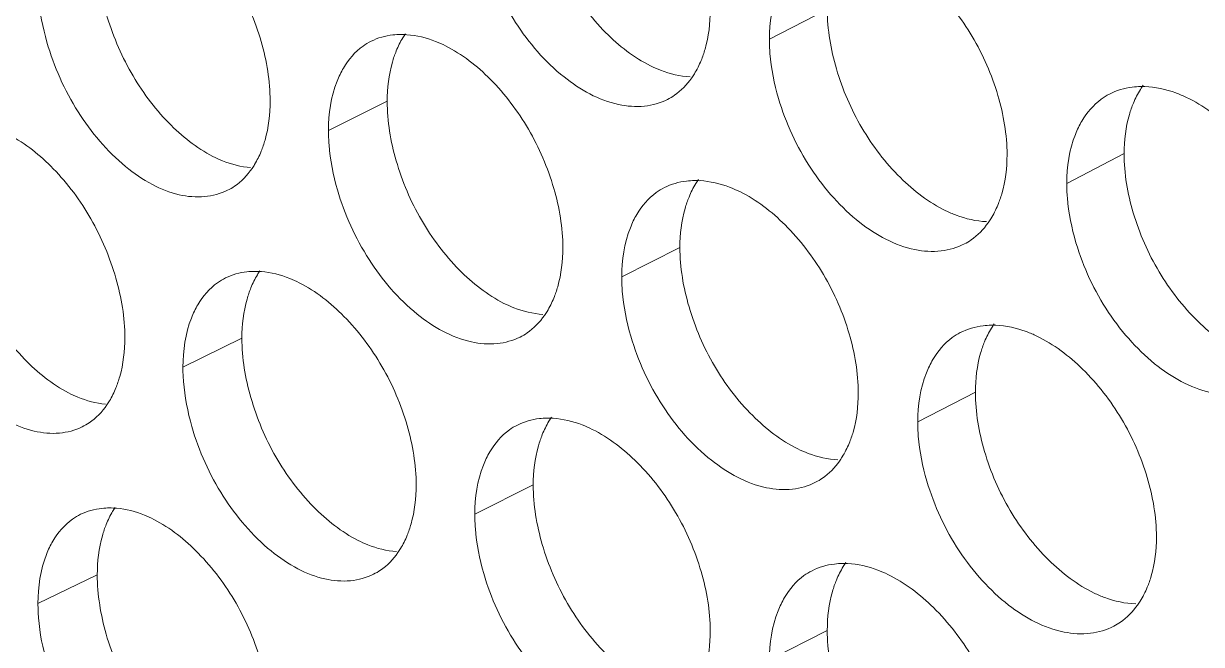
# Model space of a CAD drawing. Header units: millimetres. Extents: x 1177 to 4147, y 93 to 2194.
# Drawn here: x 2577.12 to 2592.06, y 902.34 to 910.21 of the extents above; entities that cross this region are included whole.
import ezdxf

# ---------------------------------------------------------------- set-up
doc = ezdxf.new("R2010")
doc.units = ezdxf.units.MM
doc.header["$LTSCALE"] = 0.1
doc.layers.get('0').update_dxf_attribs({"lineweight": 13})
doc.layers.add('标注', color=251, linetype='Continuous', lineweight=9)

# ---------------------------------------------------------------- blocks, each defined once
blk = doc.blocks.new('02')
at = {"layer": '标注'}
for p, q in [((4465.295, 891.826), (4464.246, 891.29)), ((4457.319, 890.163), (4456.254, 889.634)), ((4457.319, 890.163), (4456.254, 889.634)), ((4470.674, 889.216), (4469.635, 888.675)), ((4462.624, 887.515), (4461.569, 886.982)), ((4462.624, 887.515), (4461.569, 886.982)), ((4454.685, 885.871), (4453.616, 885.345)), ((4467.979, 884.892), (4466.934, 884.354)), ((4467.979, 884.892), (4466.934, 884.354)), ((4459.965, 883.211), (4458.906, 882.68)), ((4452.064, 881.585), (4450.989, 881.062)), ((4465.295, 880.576), (4464.246, 880.04))]:
    blk.add_line(p, q, dxfattribs=at)
for centre, radius, start, end in [((4457.571, 889.915), 1.459, 85.9113, 90.3279), ((4457.571, 889.915), 1.459, 85.9113, 90.3279), ((4471.001, 888.922), 1.508, 88.1658, 91.0012), ((4462.906, 887.249), 1.478, 86.8291, 90.6001), ((4462.906, 887.249), 1.478, 86.8291, 90.6001), ((4454.923, 885.632), 1.449, 85.444, 90.1903), ((4468.29, 884.608), 1.498, 87.7255, 90.8684), ((4468.29, 884.608), 1.498, 87.7255, 90.8684), ((4460.232, 882.954), 1.468, 86.3729, 90.4645), ((4452.287, 881.356), 1.439, 84.9711, 90.0516), ((4465.592, 880.301), 1.488, 87.2799, 90.7347)]:
    blk.add_arc(centre, radius, start, end, dxfattribs=at)
for points, knots in [([(4459.965, 894.461), (4459.965, 894.098), (4460.094, 893.347), (4460.542, 892.298), (4461.214, 891.408), (4461.789, 890.955), (4462.091, 890.806)], [0, 0, 0, 0, 0.247033, 0.511643, 0.769894, 1, 1, 1, 1]), ([(4455.197, 890.168), (4455.197, 890.531), (4455.069, 891.282), (4454.624, 892.332), (4453.958, 893.225), (4453.389, 893.683), (4453.089, 893.836)], [0, 0, 0, 0, 0.247276, 0.512232, 0.770569, 1, 1, 1, 1]), ([(4455.197, 890.168), (4455.197, 890.531), (4455.069, 891.282), (4454.624, 892.332), (4453.958, 893.225), (4453.389, 893.683), (4453.089, 893.836)], [0, 0, 0, 0, 0.247276, 0.512232, 0.770569, 1, 1, 1, 1]), ([(4452.064, 892.835), (4452.064, 892.472), (4452.191, 891.72), (4452.632, 890.669), (4453.293, 889.775), (4453.861, 889.317), (4454.16, 889.165)], [0, 0, 0, 0, 0.24758, 0.512681, 0.770856, 1, 1, 1, 1]), ([(4452.064, 892.835), (4452.064, 892.472), (4452.191, 891.72), (4452.632, 890.669), (4453.293, 889.775), (4453.861, 889.317), (4454.16, 889.165)], [0, 0, 0, 0, 0.24758, 0.512681, 0.770856, 1, 1, 1, 1]), ([(4459.07, 892.854), (4459.198, 892.41), (4459.581, 891.575), (4460.418, 890.6), (4461.291, 890.1), (4461.971, 890.049), (4462.27, 890.132), (4462.4, 890.198)], [0, 0, 0, 0, 0.293762, 0.573619, 0.807925, 0.907583, 1, 1, 1, 1]), ([(4468.553, 889.196), (4468.553, 889.558), (4468.422, 890.31), (4467.966, 891.356), (4467.283, 892.241), (4466.701, 892.69), (4466.395, 892.839)], [0, 0, 0, 0, 0.246367, 0.510504, 0.768967, 1, 1, 1, 1]), ([(4464.519, 892.42), (4464.474, 892.343), (4464.304, 891.99), (4464.246, 891.591), (4464.246, 891.29)], [0, 0, 0, 0, 0.228624, 1, 1, 1, 1]), ([(4450.989, 892.312), (4450.989, 892.225), (4451.005, 891.861), (4451.075, 891.501), (4451.151, 891.235)], [0, 0, 0, 0, 0.238471, 1, 1, 1, 1]), ([(4450.989, 892.312), (4450.989, 892.225), (4451.005, 891.861), (4451.075, 891.501), (4451.151, 891.235)], [0, 0, 0, 0, 0.238471, 1, 1, 1, 1]), ([(4463.008, 890.903), (4463.036, 890.97), (4463.137, 891.264), (4463.174, 891.578), (4463.174, 891.816)], [0, 0, 0, 0, 0.233221, 1, 1, 1, 1]), ([(4465.295, 891.826), (4465.295, 891.463), (4465.425, 890.712), (4465.878, 889.665), (4466.556, 888.778), (4467.136, 888.329), (4467.441, 888.181)], [0, 0, 0, 0, 0.246671, 0.510955, 0.769257, 1, 1, 1, 1]), ([(4457.563, 891.374), (4457.516, 891.374), (4457.332, 891.363), (4457.149, 891.312), (4457.027, 891.252)], [0, 0, 0, 0, 0.258421, 1, 1, 1, 1]), ([(4457.563, 891.374), (4457.516, 891.374), (4457.332, 891.363), (4457.149, 891.312), (4457.027, 891.252)], [0, 0, 0, 0, 0.258421, 1, 1, 1, 1]), ([(4457.648, 891.387), (4457.632, 891.363), (4457.568, 891.264), (4457.516, 891.157), (4457.482, 891.075)], [0, 0, 0, 0, 0.242569, 1, 1, 1, 1]), ([(4457.648, 891.387), (4457.632, 891.363), (4457.568, 891.264), (4457.516, 891.157), (4457.482, 891.075)], [0, 0, 0, 0, 0.242569, 1, 1, 1, 1]), ([(4458.374, 891.168), (4458.316, 891.197), (4458.094, 891.297), (4457.853, 891.358), (4457.675, 891.37)], [0, 0, 0, 0, 0.266713, 1, 1, 1, 1]), ([(4458.374, 891.168), (4458.316, 891.197), (4458.094, 891.297), (4457.853, 891.358), (4457.675, 891.37)], [0, 0, 0, 0, 0.266713, 1, 1, 1, 1]), ([(4451.151, 891.235), (4451.278, 890.792), (4451.649, 889.959), (4452.367, 889.109), (4453.032, 888.645), (4453.524, 888.452), (4454, 888.409), (4454.295, 888.487), (4454.423, 888.55)], [0, 0, 0, 0, 0.294634, 0.574682, 0.699134, 0.809777, 0.908589, 1, 1, 1, 1]), ([(4451.151, 891.235), (4451.278, 890.792), (4451.649, 889.959), (4452.367, 889.109), (4453.032, 888.645), (4453.524, 888.452), (4454, 888.409), (4454.295, 888.487), (4454.423, 888.55)], [0, 0, 0, 0, 0.294634, 0.574682, 0.699134, 0.809777, 0.908589, 1, 1, 1, 1]), ([(4457.027, 891.252), (4456.976, 891.226), (4456.774, 891.105), (4456.616, 890.919), (4456.526, 890.766)], [0, 0, 0, 0, 0.242512, 1, 1, 1, 1]), ([(4457.027, 891.252), (4456.976, 891.226), (4456.774, 891.105), (4456.616, 890.919), (4456.526, 890.766)], [0, 0, 0, 0, 0.242512, 1, 1, 1, 1]), ([(4460.502, 887.51), (4460.502, 887.873), (4460.373, 888.625), (4459.923, 889.673), (4459.251, 890.563), (4458.677, 891.017), (4458.374, 891.168)], [0, 0, 0, 0, 0.246911, 0.511538, 0.769926, 1, 1, 1, 1]), ([(4460.502, 887.51), (4460.502, 887.873), (4460.373, 888.625), (4459.923, 889.673), (4459.251, 890.563), (4458.677, 891.017), (4458.374, 891.168)], [0, 0, 0, 0, 0.246911, 0.511538, 0.769926, 1, 1, 1, 1]), ([(4464.246, 891.29), (4464.246, 891.203), (4464.261, 890.84), (4464.333, 890.48), (4464.411, 890.215)], [0, 0, 0, 0, 0.238632, 1, 1, 1, 1]), ([(4457.482, 891.075), (4457.455, 891.008), (4457.355, 890.714), (4457.319, 890.4), (4457.319, 890.163)], [0, 0, 0, 0, 0.232835, 1, 1, 1, 1]), ([(4457.482, 891.075), (4457.455, 891.008), (4457.355, 890.714), (4457.319, 890.4), (4457.319, 890.163)], [0, 0, 0, 0, 0.232835, 1, 1, 1, 1]), ([(4462.837, 890.586), (4462.854, 890.61), (4462.92, 890.71), (4462.974, 890.819), (4463.008, 890.903)], [0, 0, 0, 0, 0.242697, 1, 1, 1, 1]), ([(4456.526, 890.766), (4456.481, 890.689), (4456.312, 890.335), (4456.254, 889.936), (4456.254, 889.634)], [0, 0, 0, 0, 0.227885, 1, 1, 1, 1]), ([(4456.526, 890.766), (4456.481, 890.689), (4456.312, 890.335), (4456.254, 889.936), (4456.254, 889.634)], [0, 0, 0, 0, 0.227885, 1, 1, 1, 1]), ([(4462.091, 890.806), (4462.151, 890.776), (4462.379, 890.675), (4462.626, 890.616), (4462.809, 890.605)], [0, 0, 0, 0, 0.2667, 1, 1, 1, 1]), ([(4462.4, 890.198), (4462.443, 890.22), (4462.612, 890.319), (4462.752, 890.465), (4462.837, 890.586)], [0, 0, 0, 0, 0.244733, 1, 1, 1, 1]), ([(4471.019, 890.454), (4471.002, 890.43), (4470.933, 890.327), (4470.877, 890.216), (4470.842, 890.13)], [0, 0, 0, 0, 0.242868, 1, 1, 1, 1]), ([(4470.407, 890.292), (4470.356, 890.265), (4470.157, 890.142), (4470, 889.957), (4469.91, 889.805)], [0, 0, 0, 0, 0.24332, 1, 1, 1, 1]), ([(4470.974, 890.43), (4470.924, 890.429), (4470.728, 890.416), (4470.535, 890.359), (4470.407, 890.292)], [0, 0, 0, 0, 0.258483, 1, 1, 1, 1]), ([(4471.804, 890.234), (4471.742, 890.264), (4471.501, 890.366), (4471.24, 890.424), (4471.049, 890.43)], [0, 0, 0, 0, 0.266802, 1, 1, 1, 1]), ([(4455.034, 889.257), (4455.062, 889.323), (4455.161, 889.617), (4455.197, 889.93), (4455.197, 890.168)], [0, 0, 0, 0, 0.232772, 1, 1, 1, 1]), ([(4455.034, 889.257), (4455.062, 889.323), (4455.161, 889.617), (4455.197, 889.93), (4455.197, 890.168)], [0, 0, 0, 0, 0.232772, 1, 1, 1, 1]), ([(4457.319, 890.163), (4457.319, 889.8), (4457.447, 889.048), (4457.893, 887.999), (4458.561, 887.108), (4459.134, 886.653), (4459.435, 886.502)], [0, 0, 0, 0, 0.247215, 0.511988, 0.770214, 1, 1, 1, 1]), ([(4457.319, 890.163), (4457.319, 889.8), (4457.447, 889.048), (4457.893, 887.999), (4458.561, 887.108), (4459.134, 886.653), (4459.435, 886.502)], [0, 0, 0, 0, 0.247215, 0.511988, 0.770214, 1, 1, 1, 1]), ([(4464.411, 890.215), (4464.542, 889.77), (4464.836, 889.13), (4465.392, 888.409), (4465.981, 887.847), (4466.662, 887.469), (4467.348, 887.424), (4467.649, 887.511), (4467.78, 887.578)], [0, 0, 0, 0, 0.292621, 0.4365, 0.572692, 0.807081, 0.907102, 1, 1, 1, 1]), ([(4470.842, 890.13), (4470.814, 890.063), (4470.712, 889.768), (4470.674, 889.454), (4470.674, 889.216)], [0, 0, 0, 0, 0.233581, 1, 1, 1, 1]), ([(4473.982, 886.601), (4473.982, 886.964), (4473.849, 887.715), (4473.388, 888.759), (4472.699, 889.642), (4472.112, 890.087), (4471.804, 890.234)], [0, 0, 0, 0, 0.246007, 0.509819, 0.768332, 1, 1, 1, 1]), ([(4456.254, 889.634), (4456.254, 889.548), (4456.27, 889.184), (4456.341, 888.824), (4456.418, 888.558)], [0, 0, 0, 0, 0.238534, 1, 1, 1, 1]), ([(4456.254, 889.634), (4456.254, 889.548), (4456.27, 889.184), (4456.341, 888.824), (4456.418, 888.558)], [0, 0, 0, 0, 0.238534, 1, 1, 1, 1]), ([(4469.91, 889.805), (4469.864, 889.728), (4469.694, 889.375), (4469.635, 888.976), (4469.635, 888.675)], [0, 0, 0, 0, 0.229116, 1, 1, 1, 1]), ([(4452.564, 885.881), (4452.564, 886.244), (4452.436, 886.996), (4451.993, 888.047), (4451.331, 888.941), (4450.765, 889.4), (4450.466, 889.554)], [0, 0, 0, 0, 0.24746, 0.512581, 0.770891, 1, 1, 1, 1]), ([(4454.87, 888.947), (4454.886, 888.97), (4454.949, 889.069), (4455.001, 889.174), (4455.034, 889.257)], [0, 0, 0, 0, 0.242531, 1, 1, 1, 1]), ([(4454.87, 888.947), (4454.886, 888.97), (4454.949, 889.069), (4455.001, 889.174), (4455.034, 889.257)], [0, 0, 0, 0, 0.242531, 1, 1, 1, 1]), ([(4468.386, 888.283), (4468.414, 888.35), (4468.516, 888.644), (4468.553, 888.958), (4468.553, 889.196)], [0, 0, 0, 0, 0.233519, 1, 1, 1, 1]), ([(4470.674, 889.216), (4470.674, 888.853), (4470.806, 888.102), (4471.263, 887.057), (4471.948, 886.173), (4472.533, 885.727), (4472.84, 885.581)], [0, 0, 0, 0, 0.246312, 0.510271, 0.768623, 1, 1, 1, 1]), ([(4454.16, 889.165), (4454.217, 889.136), (4454.433, 889.037), (4454.669, 888.976), (4454.843, 888.962)], [0, 0, 0, 0, 0.266627, 1, 1, 1, 1]), ([(4454.16, 889.165), (4454.217, 889.136), (4454.433, 889.037), (4454.669, 888.976), (4454.843, 888.962)], [0, 0, 0, 0, 0.266627, 1, 1, 1, 1]), ([(4454.423, 888.55), (4454.467, 888.571), (4454.641, 888.672), (4454.784, 888.822), (4454.87, 888.947)], [0, 0, 0, 0, 0.244132, 1, 1, 1, 1]), ([(4454.423, 888.55), (4454.467, 888.571), (4454.641, 888.672), (4454.784, 888.822), (4454.87, 888.947)], [0, 0, 0, 0, 0.244132, 1, 1, 1, 1]), ([(4462.96, 888.745), (4462.943, 888.721), (4462.877, 888.62), (4462.823, 888.512), (4462.789, 888.428)], [0, 0, 0, 0, 0.242682, 1, 1, 1, 1]), ([(4462.96, 888.745), (4462.943, 888.721), (4462.877, 888.62), (4462.823, 888.512), (4462.789, 888.428)], [0, 0, 0, 0, 0.242682, 1, 1, 1, 1]), ([(4449.455, 888.555), (4449.455, 888.192), (4449.582, 887.44), (4450.02, 886.389), (4450.678, 885.494), (4451.243, 885.034), (4451.541, 884.88)], [0, 0, 0, 0, 0.247764, 0.513029, 0.771178, 1, 1, 1, 1]), ([(4456.418, 888.558), (4456.546, 888.115), (4456.925, 887.28), (4457.757, 886.303), (4458.624, 885.801), (4459.301, 885.746), (4459.599, 885.827), (4459.729, 885.892)], [0, 0, 0, 0, 0.294207, 0.574275, 0.808437, 0.907868, 1, 1, 1, 1]), ([(4456.418, 888.558), (4456.546, 888.115), (4456.925, 887.28), (4457.757, 886.303), (4458.624, 885.801), (4459.301, 885.746), (4459.599, 885.827), (4459.729, 885.892)], [0, 0, 0, 0, 0.294207, 0.574275, 0.808437, 0.907868, 1, 1, 1, 1]), ([(4462.342, 888.599), (4462.291, 888.573), (4462.09, 888.451), (4461.932, 888.266), (4461.842, 888.113)], [0, 0, 0, 0, 0.242847, 1, 1, 1, 1]), ([(4462.342, 888.599), (4462.291, 888.573), (4462.09, 888.451), (4461.932, 888.266), (4461.842, 888.113)], [0, 0, 0, 0, 0.242847, 1, 1, 1, 1]), ([(4462.89, 888.727), (4462.842, 888.727), (4462.653, 888.716), (4462.467, 888.662), (4462.342, 888.599)], [0, 0, 0, 0, 0.258444, 1, 1, 1, 1]), ([(4462.89, 888.727), (4462.842, 888.727), (4462.653, 888.716), (4462.467, 888.662), (4462.342, 888.599)], [0, 0, 0, 0, 0.258444, 1, 1, 1, 1]), ([(4463.709, 888.526), (4463.649, 888.555), (4463.42, 888.656), (4463.171, 888.715), (4462.988, 888.725)], [0, 0, 0, 0, 0.266759, 1, 1, 1, 1]), ([(4463.709, 888.526), (4463.649, 888.555), (4463.42, 888.656), (4463.171, 888.715), (4462.988, 888.725)], [0, 0, 0, 0, 0.266759, 1, 1, 1, 1]), ([(4469.635, 888.675), (4469.635, 888.588), (4469.651, 888.225), (4469.724, 887.866), (4469.802, 887.601)], [0, 0, 0, 0, 0.238699, 1, 1, 1, 1]), ([(4462.789, 888.428), (4462.761, 888.361), (4462.661, 888.067), (4462.624, 887.753), (4462.624, 887.515)], [0, 0, 0, 0, 0.233133, 1, 1, 1, 1]), ([(4462.789, 888.428), (4462.761, 888.361), (4462.661, 888.067), (4462.624, 887.753), (4462.624, 887.515)], [0, 0, 0, 0, 0.233133, 1, 1, 1, 1]), ([(4465.857, 884.878), (4465.857, 885.24), (4465.726, 885.992), (4465.272, 887.038), (4464.593, 887.926), (4464.014, 888.376), (4463.709, 888.526)], [0, 0, 0, 0, 0.246547, 0.510848, 0.769286, 1, 1, 1, 1]), ([(4465.857, 884.878), (4465.857, 885.24), (4465.726, 885.992), (4465.272, 887.038), (4464.593, 887.926), (4464.014, 888.376), (4463.709, 888.526)], [0, 0, 0, 0, 0.246547, 0.510848, 0.769286, 1, 1, 1, 1]), ([(4461.842, 888.113), (4461.797, 888.036), (4461.628, 887.682), (4461.569, 887.283), (4461.569, 886.982)], [0, 0, 0, 0, 0.228378, 1, 1, 1, 1]), ([(4461.842, 888.113), (4461.797, 888.036), (4461.628, 887.682), (4461.569, 887.283), (4461.569, 886.982)], [0, 0, 0, 0, 0.228378, 1, 1, 1, 1]), ([(4467.441, 888.181), (4467.503, 888.151), (4467.738, 888.049), (4467.993, 887.991), (4468.181, 887.983)], [0, 0, 0, 0, 0.26673, 1, 1, 1, 1]), ([(4468.21, 887.96), (4468.227, 887.984), (4468.295, 888.087), (4468.351, 888.197), (4468.386, 888.283)], [0, 0, 0, 0, 0.242819, 1, 1, 1, 1]), ([(4467.78, 887.578), (4467.822, 887.6), (4467.988, 887.699), (4468.126, 887.841), (4468.21, 887.96)], [0, 0, 0, 0, 0.245104, 1, 1, 1, 1]), ([(4460.338, 886.598), (4460.365, 886.665), (4460.466, 886.959), (4460.502, 887.272), (4460.502, 887.51)], [0, 0, 0, 0, 0.233071, 1, 1, 1, 1]), ([(4460.338, 886.598), (4460.365, 886.665), (4460.466, 886.959), (4460.502, 887.272), (4460.502, 887.51)], [0, 0, 0, 0, 0.233071, 1, 1, 1, 1]), ([(4462.624, 887.515), (4462.624, 887.152), (4462.754, 886.401), (4463.204, 885.353), (4463.879, 884.465), (4464.456, 884.014), (4464.76, 883.865)], [0, 0, 0, 0, 0.246852, 0.511298, 0.769575, 1, 1, 1, 1]), ([(4462.624, 887.515), (4462.624, 887.152), (4462.754, 886.401), (4463.204, 885.353), (4463.879, 884.465), (4464.456, 884.014), (4464.76, 883.865)], [0, 0, 0, 0, 0.246852, 0.511298, 0.769575, 1, 1, 1, 1]), ([(4469.802, 887.601), (4469.934, 887.156), (4470.232, 886.515), (4470.795, 885.796), (4471.392, 885.235), (4472.082, 884.862), (4472.774, 884.825), (4473.078, 884.915), (4473.209, 884.984)], [0, 0, 0, 0, 0.291742, 0.435347, 0.571412, 0.806086, 0.906551, 1, 1, 1, 1]), ([(4454.918, 887.081), (4454.871, 887.081), (4454.69, 887.072), (4454.509, 887.022), (4454.388, 886.962)], [0, 0, 0, 0, 0.258411, 1, 1, 1, 1]), ([(4455.011, 887.092), (4454.995, 887.068), (4454.932, 886.97), (4454.881, 886.864), (4454.848, 886.782)], [0, 0, 0, 0, 0.242516, 1, 1, 1, 1]), ([(4455.726, 886.874), (4455.669, 886.903), (4455.45, 887.002), (4455.213, 887.063), (4455.038, 887.077)], [0, 0, 0, 0, 0.266684, 1, 1, 1, 1]), ([(4448.537, 886.958), (4448.662, 886.515), (4449.032, 885.682), (4449.744, 884.831), (4450.405, 884.365), (4450.894, 884.17), (4451.368, 884.124), (4451.662, 884.201), (4451.79, 884.263)], [0, 0, 0, 0, 0.295087, 0.575352, 0.699785, 0.810298, 0.90888, 1, 1, 1, 1]), ([(4454.388, 886.962), (4454.337, 886.937), (4454.135, 886.817), (4453.976, 886.63), (4453.886, 886.477)], [0, 0, 0, 0, 0.242339, 1, 1, 1, 1]), ([(4457.844, 883.211), (4457.844, 883.574), (4457.715, 884.325), (4457.268, 885.375), (4456.598, 886.266), (4456.027, 886.722), (4455.726, 886.874)], [0, 0, 0, 0, 0.247093, 0.511885, 0.770247, 1, 1, 1, 1]), ([(4461.569, 886.982), (4461.569, 886.895), (4461.585, 886.532), (4461.657, 886.172), (4461.734, 885.907)], [0, 0, 0, 0, 0.238599, 1, 1, 1, 1]), ([(4461.569, 886.982), (4461.569, 886.895), (4461.585, 886.532), (4461.657, 886.172), (4461.734, 885.907)], [0, 0, 0, 0, 0.238599, 1, 1, 1, 1]), ([(4454.848, 886.782), (4454.821, 886.716), (4454.721, 886.422), (4454.685, 886.108), (4454.685, 885.871)], [0, 0, 0, 0, 0.232686, 1, 1, 1, 1]), ([(4453.886, 886.477), (4453.841, 886.4), (4453.673, 886.046), (4453.616, 885.646), (4453.616, 885.345)], [0, 0, 0, 0, 0.227639, 1, 1, 1, 1]), ([(4459.435, 886.502), (4459.494, 886.473), (4459.718, 886.373), (4459.961, 886.313), (4460.141, 886.301)], [0, 0, 0, 0, 0.266679, 1, 1, 1, 1]), ([(4459.435, 886.502), (4459.494, 886.473), (4459.718, 886.373), (4459.961, 886.313), (4460.141, 886.301)], [0, 0, 0, 0, 0.266679, 1, 1, 1, 1]), ([(4460.169, 886.283), (4460.185, 886.307), (4460.25, 886.407), (4460.304, 886.515), (4460.338, 886.598)], [0, 0, 0, 0, 0.24264, 1, 1, 1, 1]), ([(4460.169, 886.283), (4460.185, 886.307), (4460.25, 886.407), (4460.304, 886.515), (4460.338, 886.598)], [0, 0, 0, 0, 0.24264, 1, 1, 1, 1]), ([(4459.729, 885.892), (4459.772, 885.914), (4459.942, 886.014), (4460.083, 886.161), (4460.169, 886.283)], [0, 0, 0, 0, 0.244538, 1, 1, 1, 1]), ([(4459.729, 885.892), (4459.772, 885.914), (4459.942, 886.014), (4460.083, 886.161), (4460.169, 886.283)], [0, 0, 0, 0, 0.244538, 1, 1, 1, 1]), ([(4467.706, 885.971), (4467.656, 885.945), (4467.456, 885.822), (4467.298, 885.637), (4467.208, 885.484)], [0, 0, 0, 0, 0.243166, 1, 1, 1, 1]), ([(4467.706, 885.971), (4467.656, 885.945), (4467.456, 885.822), (4467.298, 885.637), (4467.208, 885.484)], [0, 0, 0, 0, 0.243166, 1, 1, 1, 1]), ([(4468.267, 886.106), (4468.217, 886.106), (4468.024, 886.093), (4467.834, 886.037), (4467.706, 885.971)], [0, 0, 0, 0, 0.258469, 1, 1, 1, 1]), ([(4468.267, 886.106), (4468.217, 886.106), (4468.024, 886.093), (4467.834, 886.037), (4467.706, 885.971)], [0, 0, 0, 0, 0.258469, 1, 1, 1, 1]), ([(4468.32, 886.128), (4468.303, 886.104), (4468.236, 886.002), (4468.18, 885.892), (4468.145, 885.806)], [0, 0, 0, 0, 0.242804, 1, 1, 1, 1]), ([(4468.32, 886.128), (4468.303, 886.104), (4468.236, 886.002), (4468.18, 885.892), (4468.145, 885.806)], [0, 0, 0, 0, 0.242804, 1, 1, 1, 1]), ([(4469.094, 885.908), (4469.032, 885.938), (4468.795, 886.04), (4468.538, 886.098), (4468.349, 886.105)], [0, 0, 0, 0, 0.266791, 1, 1, 1, 1]), ([(4469.094, 885.908), (4469.032, 885.938), (4468.795, 886.04), (4468.538, 886.098), (4468.349, 886.105)], [0, 0, 0, 0, 0.266791, 1, 1, 1, 1]), ([(4452.401, 884.97), (4452.428, 885.037), (4452.528, 885.33), (4452.564, 885.643), (4452.564, 885.881)], [0, 0, 0, 0, 0.232623, 1, 1, 1, 1]), ([(4454.685, 885.871), (4454.685, 885.508), (4454.813, 884.756), (4455.256, 883.706), (4455.921, 882.814), (4456.491, 882.357), (4456.791, 882.206)], [0, 0, 0, 0, 0.247397, 0.512334, 0.770535, 1, 1, 1, 1]), ([(4461.734, 885.907), (4461.864, 885.462), (4462.249, 884.627), (4463.091, 883.652), (4463.97, 883.156), (4464.653, 883.109), (4464.954, 883.193), (4465.084, 883.26)], [0, 0, 0, 0, 0.293319, 0.572966, 0.807416, 0.907301, 1, 1, 1, 1]), ([(4461.734, 885.907), (4461.864, 885.462), (4462.249, 884.627), (4463.091, 883.652), (4463.97, 883.156), (4464.653, 883.109), (4464.954, 883.193), (4465.084, 883.26)], [0, 0, 0, 0, 0.293319, 0.572966, 0.807416, 0.907301, 1, 1, 1, 1]), ([(4468.145, 885.806), (4468.117, 885.739), (4468.016, 885.445), (4467.979, 885.131), (4467.979, 884.892)], [0, 0, 0, 0, 0.233432, 1, 1, 1, 1]), ([(4468.145, 885.806), (4468.117, 885.739), (4468.016, 885.445), (4467.979, 885.131), (4467.979, 884.892)], [0, 0, 0, 0, 0.233432, 1, 1, 1, 1]), ([(4471.261, 882.27), (4471.261, 882.633), (4471.129, 883.384), (4470.671, 884.429), (4469.985, 885.313), (4469.401, 885.761), (4469.094, 885.908)], [0, 0, 0, 0, 0.246187, 0.510161, 0.768649, 1, 1, 1, 1]), ([(4471.261, 882.27), (4471.261, 882.633), (4471.129, 883.384), (4470.671, 884.429), (4469.985, 885.313), (4469.401, 885.761), (4469.094, 885.908)], [0, 0, 0, 0, 0.246187, 0.510161, 0.768649, 1, 1, 1, 1]), ([(4453.616, 885.345), (4453.616, 885.258), (4453.631, 884.895), (4453.702, 884.535), (4453.778, 884.269)], [0, 0, 0, 0, 0.238502, 1, 1, 1, 1]), ([(4467.208, 885.484), (4467.163, 885.407), (4466.993, 885.054), (4466.934, 884.655), (4466.934, 884.354)], [0, 0, 0, 0, 0.22887, 1, 1, 1, 1]), ([(4467.208, 885.484), (4467.163, 885.407), (4466.993, 885.054), (4466.934, 884.655), (4466.934, 884.354)], [0, 0, 0, 0, 0.22887, 1, 1, 1, 1]), ([(4452.239, 884.663), (4452.255, 884.686), (4452.317, 884.784), (4452.369, 884.889), (4452.401, 884.97)], [0, 0, 0, 0, 0.242481, 1, 1, 1, 1]), ([(4451.541, 884.88), (4451.597, 884.852), (4451.81, 884.753), (4452.041, 884.691), (4452.213, 884.676)], [0, 0, 0, 0, 0.266595, 1, 1, 1, 1]), ([(4465.691, 883.965), (4465.719, 884.032), (4465.82, 884.326), (4465.857, 884.64), (4465.857, 884.878)], [0, 0, 0, 0, 0.23337, 1, 1, 1, 1]), ([(4465.691, 883.965), (4465.719, 884.032), (4465.82, 884.326), (4465.857, 884.64), (4465.857, 884.878)], [0, 0, 0, 0, 0.23337, 1, 1, 1, 1]), ([(4467.979, 884.892), (4467.979, 884.53), (4468.109, 883.779), (4468.564, 882.733), (4469.246, 881.847), (4469.828, 881.4), (4470.134, 881.252)], [0, 0, 0, 0, 0.246491, 0.510612, 0.768939, 1, 1, 1, 1]), ([(4467.979, 884.892), (4467.979, 884.53), (4468.109, 883.779), (4468.564, 882.733), (4469.246, 881.847), (4469.828, 881.4), (4470.134, 881.252)], [0, 0, 0, 0, 0.246491, 0.510612, 0.768939, 1, 1, 1, 1]), ([(4451.79, 884.263), (4451.834, 884.285), (4452.009, 884.385), (4452.153, 884.537), (4452.239, 884.663)], [0, 0, 0, 0, 0.24392, 1, 1, 1, 1]), ([(4453.778, 884.269), (4453.905, 883.825), (4454.28, 882.992), (4455.002, 882.143), (4455.671, 881.681), (4456.166, 881.49), (4456.644, 881.449), (4456.941, 881.529), (4457.07, 881.593)], [0, 0, 0, 0, 0.294183, 0.574014, 0.698487, 0.809259, 0.908301, 1, 1, 1, 1]), ([(4459.679, 884.297), (4459.628, 884.272), (4459.426, 884.15), (4459.268, 883.964), (4459.178, 883.811)], [0, 0, 0, 0, 0.242682, 1, 1, 1, 1]), ([(4460.221, 884.423), (4460.172, 884.422), (4459.986, 884.411), (4459.802, 884.359), (4459.679, 884.297)], [0, 0, 0, 0, 0.258432, 1, 1, 1, 1]), ([(4460.298, 884.438), (4460.281, 884.414), (4460.216, 884.314), (4460.163, 884.207), (4460.129, 884.123)], [0, 0, 0, 0, 0.242625, 1, 1, 1, 1]), ([(4461.036, 884.219), (4460.977, 884.248), (4460.751, 884.348), (4460.506, 884.408), (4460.325, 884.42)], [0, 0, 0, 0, 0.266738, 1, 1, 1, 1]), ([(4466.934, 884.354), (4466.934, 884.268), (4466.95, 883.905), (4467.022, 883.545), (4467.1, 883.28)], [0, 0, 0, 0, 0.238665, 1, 1, 1, 1]), ([(4466.934, 884.354), (4466.934, 884.268), (4466.95, 883.905), (4467.022, 883.545), (4467.1, 883.28)], [0, 0, 0, 0, 0.238665, 1, 1, 1, 1]), ([(4460.129, 884.123), (4460.102, 884.056), (4460.002, 883.762), (4459.965, 883.449), (4459.965, 883.211)], [0, 0, 0, 0, 0.232984, 1, 1, 1, 1]), ([(4463.174, 880.566), (4463.174, 880.928), (4463.043, 881.68), (4462.592, 882.728), (4461.916, 883.616), (4461.339, 884.069), (4461.036, 884.219)], [0, 0, 0, 0, 0.246729, 0.511193, 0.769606, 1, 1, 1, 1]), ([(4464.76, 883.865), (4464.821, 883.835), (4465.052, 883.734), (4465.304, 883.675), (4465.489, 883.666)], [0, 0, 0, 0, 0.266716, 1, 1, 1, 1]), ([(4464.76, 883.865), (4464.821, 883.835), (4465.052, 883.734), (4465.304, 883.675), (4465.489, 883.666)], [0, 0, 0, 0, 0.266716, 1, 1, 1, 1]), ([(4465.517, 883.645), (4465.534, 883.669), (4465.601, 883.77), (4465.656, 883.88), (4465.691, 883.965)], [0, 0, 0, 0, 0.242757, 1, 1, 1, 1]), ([(4465.517, 883.645), (4465.534, 883.669), (4465.601, 883.77), (4465.656, 883.88), (4465.691, 883.965)], [0, 0, 0, 0, 0.242757, 1, 1, 1, 1]), ([(4459.178, 883.811), (4459.133, 883.734), (4458.964, 883.381), (4458.906, 882.981), (4458.906, 882.68)], [0, 0, 0, 0, 0.228131, 1, 1, 1, 1]), ([(4465.084, 883.26), (4465.126, 883.282), (4465.294, 883.381), (4465.433, 883.525), (4465.517, 883.645)], [0, 0, 0, 0, 0.244921, 1, 1, 1, 1]), ([(4465.084, 883.26), (4465.126, 883.282), (4465.294, 883.381), (4465.433, 883.525), (4465.517, 883.645)], [0, 0, 0, 0, 0.244921, 1, 1, 1, 1]), ([(4457.68, 882.299), (4457.707, 882.366), (4457.807, 882.66), (4457.844, 882.973), (4457.844, 883.211)], [0, 0, 0, 0, 0.232922, 1, 1, 1, 1]), ([(4459.965, 883.211), (4459.965, 882.848), (4460.094, 882.097), (4460.542, 881.048), (4461.214, 880.158), (4461.789, 879.705), (4462.091, 879.556)], [0, 0, 0, 0, 0.247033, 0.511643, 0.769894, 1, 1, 1, 1]), ([(4467.1, 883.28), (4467.232, 882.835), (4467.528, 882.194), (4468.087, 881.474), (4468.68, 880.913), (4469.366, 880.537), (4470.055, 880.497), (4470.357, 880.585), (4470.489, 880.653)], [0, 0, 0, 0, 0.29218, 0.435922, 0.57205, 0.806581, 0.906826, 1, 1, 1, 1]), ([(4467.1, 883.28), (4467.232, 882.835), (4467.528, 882.194), (4468.087, 881.474), (4468.68, 880.913), (4469.366, 880.537), (4470.055, 880.497), (4470.357, 880.585), (4470.489, 880.653)], [0, 0, 0, 0, 0.29218, 0.435922, 0.57205, 0.806581, 0.906826, 1, 1, 1, 1]), ([(4452.286, 882.795), (4452.239, 882.795), (4452.06, 882.786), (4451.882, 882.737), (4451.762, 882.679)], [0, 0, 0, 0, 0.258402, 1, 1, 1, 1]), ([(4452.387, 882.803), (4452.371, 882.78), (4452.309, 882.682), (4452.258, 882.578), (4452.226, 882.496)], [0, 0, 0, 0, 0.242465, 1, 1, 1, 1]), ([(4453.089, 882.586), (4453.033, 882.614), (4452.819, 882.713), (4452.586, 882.775), (4452.413, 882.79)], [0, 0, 0, 0, 0.266651, 1, 1, 1, 1]), ([(4451.762, 882.679), (4451.711, 882.654), (4451.508, 882.534), (4451.349, 882.347), (4451.259, 882.194)], [0, 0, 0, 0, 0.242161, 1, 1, 1, 1]), ([(4455.197, 878.918), (4455.197, 879.281), (4455.069, 880.032), (4454.624, 881.082), (4453.958, 881.975), (4453.389, 882.433), (4453.089, 882.586)], [0, 0, 0, 0, 0.247276, 0.512232, 0.770569, 1, 1, 1, 1]), ([(4458.906, 882.68), (4458.906, 882.593), (4458.921, 882.23), (4458.993, 881.87), (4459.07, 881.604)], [0, 0, 0, 0, 0.238567, 1, 1, 1, 1]), ([(4452.226, 882.496), (4452.199, 882.43), (4452.1, 882.136), (4452.064, 881.823), (4452.064, 881.585)], [0, 0, 0, 0, 0.232536, 1, 1, 1, 1]), ([(4451.259, 882.194), (4451.214, 882.117), (4451.046, 881.763), (4450.989, 881.363), (4450.989, 881.062)], [0, 0, 0, 0, 0.227393, 1, 1, 1, 1]), ([(4456.791, 882.206), (4456.849, 882.177), (4457.069, 882.077), (4457.309, 882.016), (4457.486, 882.003)], [0, 0, 0, 0, 0.266655, 1, 1, 1, 1]), ([(4457.513, 881.987), (4457.529, 882.01), (4457.594, 882.11), (4457.646, 882.216), (4457.68, 882.299)], [0, 0, 0, 0, 0.242584, 1, 1, 1, 1]), ([(4471.094, 881.357), (4471.122, 881.424), (4471.224, 881.718), (4471.261, 882.032), (4471.261, 882.27)], [0, 0, 0, 0, 0.233669, 1, 1, 1, 1]), ([(4471.094, 881.357), (4471.122, 881.424), (4471.224, 881.718), (4471.261, 882.032), (4471.261, 882.27)], [0, 0, 0, 0, 0.233669, 1, 1, 1, 1]), ([(4457.07, 881.593), (4457.113, 881.615), (4457.286, 881.715), (4457.428, 881.863), (4457.513, 881.987)], [0, 0, 0, 0, 0.244338, 1, 1, 1, 1]), ([(4465.573, 881.789), (4465.523, 881.788), (4465.333, 881.776), (4465.144, 881.721), (4465.018, 881.657)], [0, 0, 0, 0, 0.258456, 1, 1, 1, 1]), ([(4465.634, 881.809), (4465.617, 881.784), (4465.55, 881.683), (4465.496, 881.574), (4465.461, 881.489)], [0, 0, 0, 0, 0.242742, 1, 1, 1, 1]), ([(4466.395, 881.589), (4466.334, 881.619), (4466.101, 881.72), (4465.849, 881.778), (4465.662, 881.787)], [0, 0, 0, 0, 0.266777, 1, 1, 1, 1]), ([(4452.064, 881.585), (4452.064, 881.222), (4452.191, 880.47), (4452.632, 879.419), (4453.293, 878.525), (4453.861, 878.067), (4454.16, 877.915)], [0, 0, 0, 0, 0.24758, 0.512681, 0.770856, 1, 1, 1, 1]), ([(4459.07, 881.604), (4459.198, 881.16), (4459.581, 880.325), (4460.418, 879.35), (4461.291, 878.85), (4461.971, 878.799), (4462.27, 878.882), (4462.4, 878.948)], [0, 0, 0, 0, 0.293762, 0.573619, 0.807925, 0.907583, 1, 1, 1, 1]), ([(4465.018, 881.657), (4464.967, 881.631), (4464.767, 881.509), (4464.609, 881.323), (4464.519, 881.17)], [0, 0, 0, 0, 0.243008, 1, 1, 1, 1]), ([(4465.461, 881.489), (4465.433, 881.422), (4465.332, 881.128), (4465.295, 880.814), (4465.295, 880.576)], [0, 0, 0, 0, 0.233282, 1, 1, 1, 1]), ([(4468.553, 877.946), (4468.553, 878.308), (4468.422, 879.06), (4467.966, 880.106), (4467.283, 880.991), (4466.701, 881.44), (4466.395, 881.589)], [0, 0, 0, 0, 0.246367, 0.510504, 0.768967, 1, 1, 1, 1]), ([(4470.915, 881.032), (4470.933, 881.056), (4471.002, 881.159), (4471.058, 881.27), (4471.094, 881.357)], [0, 0, 0, 0, 0.242883, 1, 1, 1, 1]), ([(4470.915, 881.032), (4470.933, 881.056), (4471.002, 881.159), (4471.058, 881.27), (4471.094, 881.357)], [0, 0, 0, 0, 0.242883, 1, 1, 1, 1]), ([(4450.989, 881.062), (4450.989, 880.975), (4451.005, 880.611), (4451.075, 880.251), (4451.151, 879.985)], [0, 0, 0, 0, 0.238471, 1, 1, 1, 1]), ([(4464.519, 881.17), (4464.474, 881.093), (4464.304, 880.74), (4464.246, 880.341), (4464.246, 880.04)], [0, 0, 0, 0, 0.228624, 1, 1, 1, 1]), ([(4470.134, 881.252), (4470.197, 881.222), (4470.436, 881.12), (4470.695, 881.063), (4470.886, 881.057)], [0, 0, 0, 0, 0.266739, 1, 1, 1, 1]), ([(4470.134, 881.252), (4470.197, 881.222), (4470.436, 881.12), (4470.695, 881.063), (4470.886, 881.057)], [0, 0, 0, 0, 0.266739, 1, 1, 1, 1]), ([(4470.489, 880.653), (4470.53, 880.675), (4470.694, 880.774), (4470.831, 880.914), (4470.915, 881.032)], [0, 0, 0, 0, 0.245281, 1, 1, 1, 1]), ([(4470.489, 880.653), (4470.53, 880.675), (4470.694, 880.774), (4470.831, 880.914), (4470.915, 881.032)], [0, 0, 0, 0, 0.245281, 1, 1, 1, 1]), ([(4463.008, 879.653), (4463.036, 879.72), (4463.137, 880.014), (4463.174, 880.328), (4463.174, 880.566)], [0, 0, 0, 0, 0.233221, 1, 1, 1, 1]), ([(4465.295, 880.576), (4465.295, 880.213), (4465.425, 879.462), (4465.878, 878.415), (4466.556, 877.528), (4467.136, 877.079), (4467.441, 876.931)], [0, 0, 0, 0, 0.246671, 0.510955, 0.769257, 1, 1, 1, 1])]:
    blk.add_open_spline(points, degree=3, knots=knots, dxfattribs=at)

msp = doc.modelspace()

# ---------------------------------------------------------------- block references
at = {"xscale": 0.7, "yscale": 0.7, "zscale": 0.7}
msp.add_blockref('02', (-538.391, 286.112), dxfattribs=at)

doc.saveas('drawing.dxf')
